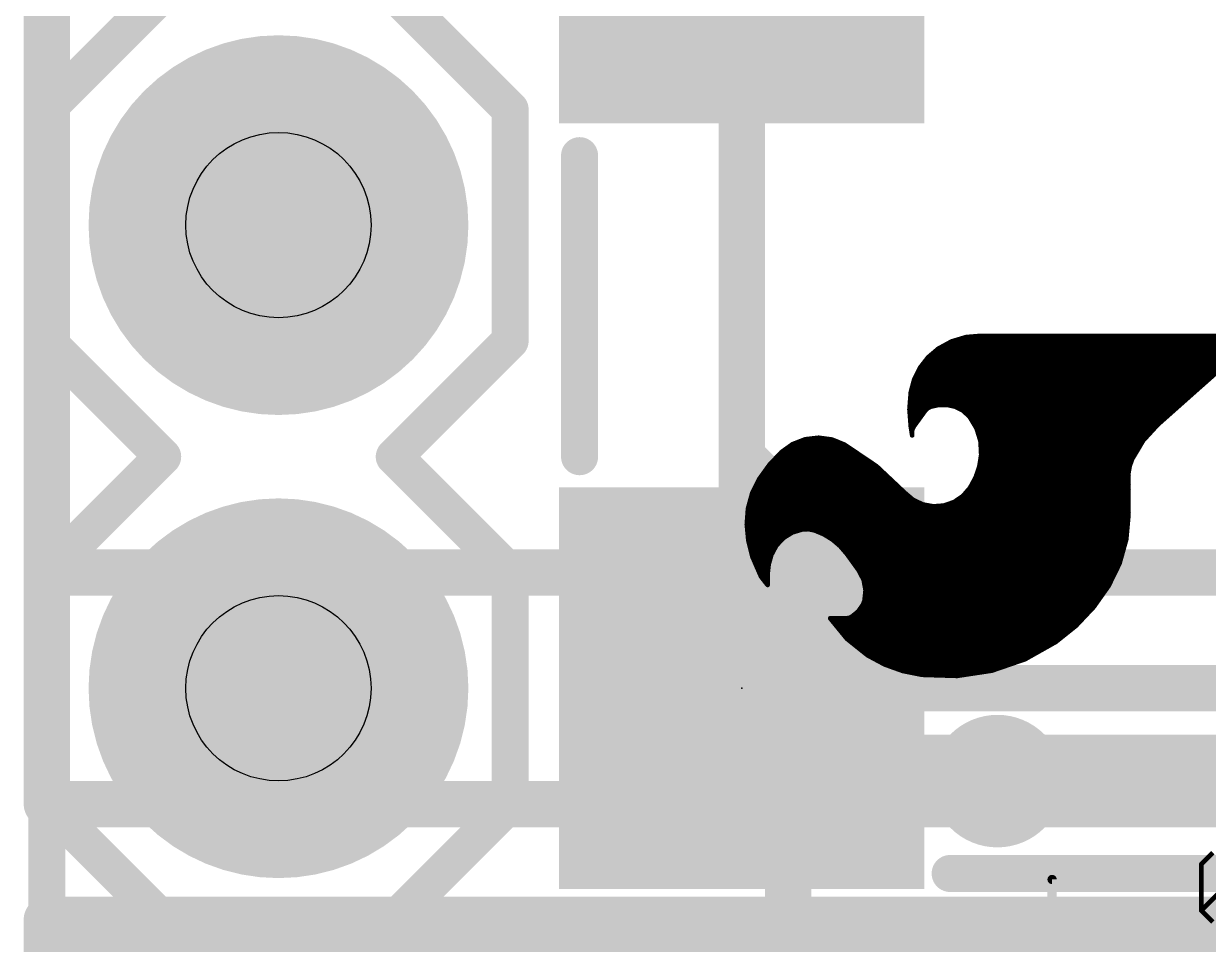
# Model space of a CAD drawing. Extents: x -26 to 81, y -15 to 33.
# Drawn here: x -0.13 to 6.37, y 16.38 to 21.42 of the extents above; entities that cross this region are included whole.
import ezdxf

# ---------------------------------------------------------------- set-up
doc = ezdxf.new("R2010")
doc.units = 0
for name, color, linetype in [('1', 12, 'CONTINUOUS'), ('16', 132, 'CONTINUOUS'), ('17', 110, 'CONTINUOUS'), ('18', 110, 'CONTINUOUS'), ('20', 53, 'CONTINUOUS'), ('21', 53, 'CONTINUOUS'), ('22', 53, 'CONTINUOUS'), ('23', 53, 'CONTINUOUS'), ('27', 253, 'CONTINUOUS'), ('29', 253, 'CONTINUOUS'), ('30', 253, 'CONTINUOUS'), ('31', 253, 'CONTINUOUS'), ('39', 12, 'CONTINUOUS'), ('44', 253, 'CONTINUOUS'), ('51', 53, 'CONTINUOUS')]:
    doc.layers.add(name, color=color, linetype=linetype)

# ---------------------------------------------------------------- blocks, each defined once
blk = doc.blocks.new('RECT')
blk.add_solid([(-0.5, -0.5), (0.5, -0.5), (-0.5, 0.5), (0.5, 0.5)])
blk = doc.blocks.new('ROUNDP')
at = {"const_width": 0.5}
blk.add_lwpolyline([(0, -0.25, 1), (0, 0.25, 1), (0, -0.25)], format="xyb", dxfattribs=at)
blk = doc.blocks.new('ROUNDV')
at = {"const_width": 0.5}
blk.add_lwpolyline([(0, -0.25, 1), (0, 0.25, 1), (0, -0.25)], format="xyb", dxfattribs=at)

msp = doc.modelspace()

# ---------------------------------------------------------------- linework, layer by layer
at = {"layer": '1', "const_width": 0.254}
for points in [[(0, 33.02), (0, 17.145)], [(3.81, 21.98), (3.81, 17.78)], [(3.81, 17.78), (6.858, 17.78)], [(0, 17.145), (9.525, 17.145)], [(0, 0), (0, 16.256)], [(0, 16.256), (11.43, 16.256)]]:
    msp.add_lwpolyline(points, dxfattribs=at)
at = {"layer": '1', "const_width": 0.127}
for points in [[(3.81, 17.8435, 1), (3.81, 17.7165)], [(3.7465, 17.78, 1), (3.8735, 17.78)], [(0, 17.2085, 1), (0, 17.0815)], [(-0.0635, 17.145, 1), (0.0635, 17.145)], [(0.0635, 16.256, 1), (-0.0635, 16.256)], [(0, 16.3195, 1), (0, 16.1925)]]:
    msp.add_lwpolyline(points, format="xyb", dxfattribs=at)
at = {"layer": '16', "const_width": 0.254}
for points in [[(0, 33.02), (0, 18.415)], [(4.064, 18.796), (3.81, 19.05)], [(4.064, 17.399), (4.064, 18.796)], [(0, 18.415), (9.525, 18.415)], [(4.064, 16.002), (4.064, 17.399)], [(9.906, 17.399), (4.064, 17.399)], [(0, 0), (0, 16.51)], [(0, 16.51), (11.43, 16.51)]]:
    msp.add_lwpolyline(points, dxfattribs=at)
at = {"layer": '16', "const_width": 0.127}
for points in [[(3.8549, 19.0949, 1), (3.7651, 19.0051)], [(4.1275, 18.796, 1), (4.0005, 18.796)], [(4.0191, 18.7511, 1), (4.1089, 18.8409)], [(0, 18.4785, 1), (0, 18.3515)], [(-0.0635, 18.415, 1), (0.0635, 18.415)], [(4.1275, 17.399, 1), (4.0005, 17.399)], [(4.064, 17.4625, 1), (4.064, 17.3355)], [(4.0005, 17.399, 1), (4.1275, 17.399)], [(0.0635, 16.51, 1), (-0.0635, 16.51)], [(0, 16.5735, 1), (0, 16.4465)]]:
    msp.add_lwpolyline(points, format="xyb", dxfattribs=at)
at = {"layer": '20', "const_width": 0.2032}
msp.add_lwpolyline([(0, 33.02), (0, 0)], dxfattribs=at)
at = {"layer": '21'}
for points, const_width in [([(0, 20.955), (0.635, 21.59)], 0.2032), ([(1.905, 21.59), (2.54, 20.955)], 0.2032), ([(0, 19.685), (0, 20.955)], 0.2032), ([(2.54, 20.955), (2.54, 19.685)], 0.2032), ([(2.921, 19.05), (2.921, 20.701)], 0.2032), ([(0, 19.685), (0.635, 19.05)], 0.2032), ([(1.905, 19.05), (2.54, 19.685)], 0.2032), ([(0, 18.415), (0.635, 19.05)], 0.2032), ([(1.905, 19.05), (2.54, 18.415)], 0.2032), ([(0, 17.145), (0, 18.415)], 0.2032), ([(2.54, 18.415), (2.54, 17.145)], 0.2032), ([(5.212, 17.3706), (5.212, 17.1706)], 0.127), ([(0, 17.145), (0.635, 16.51)], 0.2032), ([(1.905, 16.51), (2.54, 17.145)], 0.2032), ([(7.747, 16.764), (4.953, 16.764)], 0.2032), ([(0, 15.875), (0.635, 16.51)], 0.2032), ([(1.905, 16.51), (2.54, 15.875)], 0.2032)]:
    msp.add_lwpolyline(points, dxfattribs=dict(at, const_width=const_width))
for points, const_width in [([(0.0508, 20.955, 1), (-0.0508, 20.955)], 0.1016), ([(2.5908, 20.955, 1), (2.4892, 20.955)], 0.1016), ([(-0.0359, 20.9909, 1), (0.0359, 20.9191)], 0.1016), ([(2.5041, 20.9191, 1), (2.5759, 20.9909)], 0.1016), ([(2.9718, 20.701, 1), (2.8702, 20.701)], 0.1016), ([(0.0359, 19.7209, 1), (-0.0359, 19.6491)], 0.1016), ([(2.5759, 19.6491, 1), (2.5041, 19.7209)], 0.1016), ([(-0.0508, 19.685, 1), (0.0508, 19.685)], 0.1016), ([(2.4892, 19.685, 1), (2.5908, 19.685)], 0.1016), ([(0.6709, 19.0141, 1), (0.5991, 19.0859)], 0.1016), ([(0.5991, 19.0141, 1), (0.6709, 19.0859)], 0.1016), ([(1.9409, 19.0859, 1), (1.8691, 19.0141)], 0.1016), ([(1.8691, 19.0859, 1), (1.9409, 19.0141)], 0.1016), ([(2.8702, 19.05, 1), (2.9718, 19.05)], 0.1016), ([(0.0508, 18.415, 1), (-0.0508, 18.415)], 0.1016), ([(2.5908, 18.415, 1), (2.4892, 18.415)], 0.1016), ([(-0.0359, 18.4509, 1), (0.0359, 18.3791)], 0.1016), ([(2.5041, 18.3791, 1), (2.5759, 18.4509)], 0.1016), ([(5.212, 16.9706, 1), (5.212, 17.5706, 1), (5.212, 16.9706)], 0.127), ([(5.212, 17.047, 1), (5.212, 17.4942, 1), (5.212, 17.047)], 0.127), ([(5.212, 17.1706, 1), (5.212, 17.3706, 1), (5.212, 17.1706)], 0.127), ([(5.2438, 17.3706, 1), (5.1803, 17.3706)], 0.0635), ([(0.0359, 17.1809, 1), (-0.0359, 17.1091)], 0.1016), ([(2.5759, 17.1091, 1), (2.5041, 17.1809)], 0.1016), ([(-0.0508, 17.145, 1), (0.0508, 17.145)], 0.1016), ([(2.4892, 17.145, 1), (2.5908, 17.145)], 0.1016), ([(5.1803, 17.1706, 1), (5.2438, 17.1706)], 0.0635), ([(4.953, 16.8148, 1), (4.953, 16.7132)], 0.1016), ([(0.6709, 16.4741, 1), (0.5991, 16.5459)], 0.1016), ([(0.5991, 16.4741, 1), (0.6709, 16.5459)], 0.1016), ([(1.9409, 16.5459, 1), (1.8691, 16.4741)], 0.1016), ([(1.8691, 16.5459, 1), (1.9409, 16.4741)], 0.1016)]:
    msp.add_lwpolyline(points, format="xyb", dxfattribs=dict(at, const_width=const_width))
at = {"layer": '22', "const_width": 0.0254}
for points in [[(4.887, 19.6418), (4.9602, 19.6819)], [(4.9602, 19.6819), (5.0401, 19.7059)], [(4.9705, 19.685), (6.6082, 19.685)], [(5.0401, 19.7059), (5.1232, 19.7129)], [(5.0933, 19.7104), (6.6368, 19.7104)], [(5.1232, 19.7129), (6.6396, 19.7129)], [(6.6396, 19.7129), (6.0909, 19.2253)], [(4.832, 19.5948), (4.887, 19.6418)], [(4.8484, 19.6088), (6.5225, 19.6088)], [(4.8781, 19.6342), (6.551, 19.6342)], [(4.9195, 19.6596), (6.5796, 19.6596)], [(4.7876, 19.5378), (4.832, 19.5948)], [(4.8033, 19.558), (6.4653, 19.558)], [(4.8231, 19.5834), (6.4939, 19.5834)], [(4.7555, 19.473), (4.7876, 19.5378)], [(4.7599, 19.4818), (6.3795, 19.4818)], [(4.7724, 19.5072), (6.4081, 19.5072)], [(4.785, 19.5326), (6.4367, 19.5326)], [(4.7371, 19.4031), (4.7555, 19.473)], [(4.7444, 19.431), (6.3224, 19.431)], [(4.7511, 19.4564), (6.351, 19.4564)], [(4.7298, 19.3091), (4.7371, 19.4031)], [(4.7333, 19.3548), (6.2366, 19.3548)], [(4.7353, 19.3802), (6.2652, 19.3802)], [(4.7378, 19.4056), (6.2938, 19.4056)], [(4.7371, 19.2151), (4.7298, 19.3091)], [(4.7302, 19.304), (4.8182, 19.304)], [(4.7313, 19.3294), (4.8692, 19.3294)], [(4.8158, 19.3015), (4.7549, 19.2176)], [(4.8292, 19.3153), (4.8158, 19.3015)], [(4.8463, 19.3243), (4.8292, 19.3153)], [(4.8908, 19.3342), (4.8463, 19.3243)], [(4.9364, 19.3342), (4.8908, 19.3342)], [(4.9809, 19.3243), (4.9364, 19.3342)], [(4.958, 19.3294), (6.208, 19.3294)], [(5.0244, 19.3021), (4.9809, 19.3243)], [(5.0206, 19.304), (6.1795, 19.304)], [(5.0597, 19.2684), (5.0244, 19.3021)], [(4.7321, 19.2786), (4.7992, 19.2786)], [(4.7341, 19.2532), (4.7807, 19.2532)], [(4.7361, 19.2278), (4.7623, 19.2278)], [(4.7447, 19.1668), (4.7371, 19.2151)], [(4.7549, 19.2176), (4.7465, 19.2019)], [(5.049, 19.2786), (6.1509, 19.2786)], [(5.0979, 19.205), (5.0597, 19.2684)], [(5.0689, 19.2532), (6.1223, 19.2532)], [(5.0842, 19.2278), (6.0937, 19.2278)], [(6.0909, 19.2253), (6.0114, 19.1385)], [(4.158, 19.1453), (4.2317, 19.1539)], [(4.2118, 19.1516), (4.2488, 19.1516)], [(4.2317, 19.1539), (4.3052, 19.144)], [(4.7391, 19.2024), (4.7467, 19.2024)], [(4.7465, 19.2019), (4.743, 19.1845)], [(4.743, 19.1845), (4.7447, 19.1668)], [(4.7431, 19.177), (4.7437, 19.177)], [(5.1195, 19.1342), (5.0979, 19.205)], [(5.0987, 19.2024), (6.0699, 19.2024)], [(5.1065, 19.177), (6.0467, 19.177)], [(5.1142, 19.1516), (6.0234, 19.1516)], [(4.0284, 19.0754), (4.0888, 19.1185)], [(4.0639, 19.1008), (4.3964, 19.1008)], [(4.0888, 19.1185), (4.158, 19.1453)], [(4.1086, 19.1262), (4.3488, 19.1262)], [(4.3052, 19.144), (4.3739, 19.116)], [(4.3739, 19.116), (4.5497, 18.9974)], [(5.1232, 19.0602), (5.1195, 19.1342)], [(5.1199, 19.1262), (6.0041, 19.1262)], [(5.1212, 19.1008), (5.989, 19.1008)], [(6.0114, 19.1385), (5.9512, 19.0373)], [(3.9625, 19.0058), (4.0284, 19.0754)], [(3.9803, 19.0246), (4.5094, 19.0246)], [(4.0044, 19.05), (4.4717, 19.05)], [(4.0284, 19.0754), (4.4341, 19.0754)], [(5.1131, 18.9969), (5.1232, 19.0602)], [(5.1175, 19.0246), (5.9466, 19.0246)], [(5.1216, 19.05), (5.9588, 19.05)], [(5.1224, 19.0754), (5.9739, 19.0754)], [(5.9512, 19.0373), (5.9377, 19.0001)], [(3.9065, 18.9281), (3.9625, 19.0058)], [(3.9395, 18.9738), (4.5747, 18.9738)], [(3.9578, 18.9992), (4.547, 18.9992)], [(4.5497, 18.9974), (4.7041, 18.8519)], [(5.0926, 18.9362), (5.1131, 18.9969)], [(5.1053, 18.9738), (5.9331, 18.9738)], [(5.1135, 18.9992), (5.9376, 18.9992)], [(5.9377, 19.0001), (5.9309, 18.9611)], [(5.9309, 18.9611), (5.9309, 18.7325)], [(3.8677, 18.8501), (3.9065, 18.9281)], [(3.8913, 18.8976), (4.6556, 18.8976)], [(3.904, 18.923), (4.6287, 18.923)], [(3.9211, 18.9484), (4.6017, 18.9484)], [(5.0622, 18.8798), (5.0926, 18.9362)], [(5.0718, 18.8976), (5.9309, 18.8976)], [(5.0855, 18.923), (5.9309, 18.923)], [(5.0967, 18.9484), (5.9309, 18.9484)], [(3.8445, 18.7661), (3.8677, 18.8501)], [(3.8668, 18.8468), (4.7101, 18.8468)], [(3.8787, 18.8722), (4.6826, 18.8722)], [(4.7041, 18.8519), (4.749, 18.8136)], [(4.975, 18.8016), (5.0237, 18.835)], [(5.0237, 18.835), (5.0622, 18.8798)], [(5.0339, 18.8468), (5.9309, 18.8468)], [(5.0557, 18.8722), (5.9309, 18.8722)], [(3.8379, 18.6792), (3.8445, 18.7661)], [(3.8458, 18.7706), (5.9309, 18.7706)], [(3.8528, 18.796), (4.7859, 18.796)], [(3.8598, 18.8214), (4.7399, 18.8214)], [(4.749, 18.8136), (4.8024, 18.7881)], [(4.8024, 18.7881), (4.8604, 18.7774)], [(4.8604, 18.7774), (4.9193, 18.782)], [(4.9193, 18.782), (4.975, 18.8016)], [(4.9591, 18.796), (5.9309, 18.796)], [(5.0039, 18.8214), (5.9309, 18.8214)], [(3.8391, 18.6944), (5.9274, 18.6944)], [(3.841, 18.7198), (5.9297, 18.7198)], [(3.8429, 18.7452), (5.9309, 18.7452)], [(5.9309, 18.7325), (5.9185, 18.5962)], [(3.8465, 18.5892), (3.8379, 18.6792)], [(3.8389, 18.669), (5.9251, 18.669)], [(3.8413, 18.6436), (4.1175, 18.6436)], [(4.0877, 18.6346), (4.0388, 18.6043)], [(4.1427, 18.6512), (4.0877, 18.6346)], [(4.1761, 18.6526), (4.1427, 18.6512)], [(4.2088, 18.6461), (4.1761, 18.6526)], [(4.2603, 18.6246), (4.2088, 18.6461)], [(4.2148, 18.6436), (5.9228, 18.6436)], [(3.8437, 18.6182), (4.0613, 18.6182)], [(3.8461, 18.5928), (4.0281, 18.5928)], [(3.8684, 18.5014), (3.8465, 18.5892)], [(3.8519, 18.5674), (4.0044, 18.5674)], [(4.0388, 18.6043), (3.9996, 18.5623)], [(4.3078, 18.5953), (4.2603, 18.6246)], [(4.2707, 18.6182), (5.9205, 18.6182)], [(4.3502, 18.559), (4.3078, 18.5953)], [(4.3107, 18.5928), (5.9176, 18.5928)], [(4.3404, 18.5674), (5.9105, 18.5674)], [(5.9185, 18.5962), (5.8817, 18.4643)], [(3.8582, 18.542), (3.9888, 18.542)], [(3.8646, 18.5166), (3.9753, 18.5166)], [(3.8786, 18.4785), (3.8684, 18.5014)], [(3.9726, 18.5115), (3.9581, 18.4603)], [(3.9996, 18.5623), (3.9726, 18.5115)], [(4.3866, 18.5166), (4.3502, 18.559)], [(4.3648, 18.542), (5.9034, 18.542)], [(4.4526, 18.4252), (4.3866, 18.5166)], [(4.3866, 18.5166), (5.8963, 18.5166)], [(3.8729, 18.4912), (3.9669, 18.4912)], [(3.8938, 18.4429), (3.8786, 18.4785)], [(3.884, 18.4658), (3.9597, 18.4658)], [(3.9159, 18.3925), (3.8938, 18.4429)], [(3.8949, 18.4404), (3.9559, 18.4404)], [(3.9581, 18.4603), (3.9522, 18.4074)], [(4.4049, 18.4912), (5.8892, 18.4912)], [(4.4233, 18.4658), (5.8821, 18.4658)], [(4.4416, 18.4404), (5.87, 18.4404)], [(5.8817, 18.4643), (5.8217, 18.3413)], [(3.906, 18.415), (3.9531, 18.415)], [(3.9497, 18.349), (3.9159, 18.3925)], [(3.9181, 18.3896), (3.9522, 18.3896)], [(3.9522, 18.4074), (3.9522, 18.3464)], [(4.4788, 18.3739), (4.4526, 18.4252)], [(4.4578, 18.415), (5.8576, 18.415)], [(4.4708, 18.3896), (5.8453, 18.3896)], [(4.4892, 18.3173), (4.4788, 18.3739)], [(3.9379, 18.3642), (3.9522, 18.3642)], [(3.9522, 18.3465), (3.9497, 18.349)], [(3.9522, 18.3464), (3.9522, 18.3465)], [(4.4806, 18.3642), (5.8329, 18.3642)], [(4.4831, 18.2601), (4.4892, 18.3173)], [(4.4853, 18.3388), (5.8199, 18.3388)], [(4.4888, 18.3134), (5.802, 18.3134)], [(5.8217, 18.3413), (5.74, 18.2256)], [(4.4487, 18.2009), (4.4755, 18.2397)], [(4.4755, 18.2397), (4.4831, 18.2601)], [(4.4834, 18.2626), (5.7661, 18.2626)], [(4.4861, 18.288), (5.7841, 18.288)], [(4.412, 18.1712), (4.4487, 18.2009)], [(4.4308, 18.1864), (5.7031, 18.1864)], [(4.4562, 18.2118), (5.727, 18.2118)], [(4.4738, 18.2372), (5.7482, 18.2372)], [(5.74, 18.2256), (5.6428, 18.1224)], [(4.3872, 18.0509), (4.2951, 18.1635)], [(4.2951, 18.1635), (4.384, 18.1635)], [(4.2971, 18.161), (5.6791, 18.161)], [(4.3179, 18.1356), (5.6552, 18.1356)], [(4.3387, 18.1102), (5.6275, 18.1102)], [(4.384, 18.1635), (4.3985, 18.1655)], [(4.3985, 18.1655), (4.412, 18.1712)], [(5.6428, 18.1224), (5.5321, 18.034)], [(4.3595, 18.0848), (5.5957, 18.0848)], [(4.3803, 18.0594), (5.5639, 18.0594)], [(4.5009, 17.9603), (4.3872, 18.0509)], [(4.4084, 18.034), (5.5321, 18.034)], [(4.4403, 18.0086), (5.487, 18.0086)], [(4.4722, 17.9832), (5.4419, 17.9832)], [(5.5321, 18.034), (5.364, 17.9393)], [(4.5943, 17.9102), (4.5009, 17.9603)], [(4.5056, 17.9578), (5.3968, 17.9578)], [(4.5529, 17.9324), (5.3439, 17.9324)], [(5.364, 17.9393), (5.1816, 17.8765)], [(4.6941, 17.8744), (4.5943, 17.9102)], [(4.6031, 17.907), (5.2702, 17.907)], [(4.6739, 17.8816), (5.1964, 17.8816)], [(4.7981, 17.8537), (4.6941, 17.8744)], [(4.7855, 17.8562), (5.0473, 17.8562)], [(4.9909, 17.8477), (4.7981, 17.8537)], [(5.1816, 17.8765), (4.9909, 17.8477)]]:
    msp.add_lwpolyline(points, dxfattribs=at)
at = {"layer": '22', "const_width": 0.0127}
for points in [[(4.9583, 19.688, 1), (4.962, 19.6758)], [(4.9632, 19.6763, 1), (4.9571, 19.6875)], [(4.9705, 19.6914, 1), (4.9705, 19.6787)], [(5.0395, 19.7123, 1), (5.0406, 19.6996)], [(5.0419, 19.6999, 1), (5.0382, 19.712)], [(5.0933, 19.7168, 1), (5.0933, 19.704)], [(5.1232, 19.7193, 1), (5.1232, 19.7066)], [(5.1237, 19.7066, 1), (5.1227, 19.7192)], [(4.8484, 19.6152, 1), (4.8484, 19.6025)], [(4.8781, 19.6406, 1), (4.8781, 19.6278)], [(4.8839, 19.6474, 1), (4.8901, 19.6362)], [(4.8911, 19.637, 1), (4.8829, 19.6466)], [(4.9195, 19.666, 1), (4.9195, 19.6532)], [(4.8033, 19.5644, 1), (4.8033, 19.5516)], [(4.8231, 19.5898, 1), (4.8231, 19.577)], [(4.8279, 19.5997, 1), (4.8361, 19.59)], [(4.837, 19.5909, 1), (4.827, 19.5987)], [(4.7599, 19.4882, 1), (4.7599, 19.4754)], [(4.7724, 19.5136, 1), (4.7724, 19.5008)], [(4.785, 19.539, 1), (4.785, 19.5263)], [(4.7826, 19.5417, 1), (4.7926, 19.5339)], [(4.7933, 19.535, 1), (4.7819, 19.5406)], [(4.7444, 19.4374, 1), (4.7444, 19.4246)], [(4.7511, 19.4628, 1), (4.7511, 19.4501)], [(4.7498, 19.4758, 1), (4.7612, 19.4702)], [(4.7617, 19.4714, 1), (4.7494, 19.4746)], [(6.3224, 19.4246, 1), (6.3224, 19.4374)], [(6.351, 19.4501, 1), (6.351, 19.4628)], [(4.7333, 19.3612, 1), (4.7333, 19.3484)], [(4.7353, 19.3866, 1), (4.7353, 19.3739)], [(4.7434, 19.4026, 1), (4.7308, 19.4036)], [(4.731, 19.4047, 1), (4.7432, 19.4015)], [(4.7378, 19.412, 1), (4.7378, 19.3992)], [(6.2366, 19.3484, 1), (6.2366, 19.3612)], [(6.2652, 19.3739, 1), (6.2652, 19.3866)], [(6.2938, 19.3992, 1), (6.2938, 19.412)], [(4.7361, 19.3096, 1), (4.7234, 19.3086)], [(4.7234, 19.3096, 1), (4.7361, 19.3086)], [(4.7302, 19.3104, 1), (4.7302, 19.2977)], [(4.7313, 19.3358, 1), (4.7313, 19.323)], [(4.8113, 19.3059, 1), (4.8203, 19.2971)], [(4.8209, 19.2978, 1), (4.8107, 19.3052)], [(4.8182, 19.2977, 1), (4.8182, 19.3104)], [(4.8263, 19.3209, 1), (4.8322, 19.3097)], [(4.8338, 19.3109, 1), (4.8247, 19.3197)], [(4.8449, 19.3305, 1), (4.8477, 19.3181)], [(4.8493, 19.3187, 1), (4.8433, 19.3299)], [(4.8692, 19.323, 1), (4.8692, 19.3358)], [(4.8908, 19.3406, 1), (4.8908, 19.3279)], [(4.8922, 19.328, 1), (4.8894, 19.3404)], [(4.9378, 19.3404, 1), (4.935, 19.328)], [(4.9364, 19.3279, 1), (4.9364, 19.3406)], [(4.958, 19.3358, 1), (4.958, 19.323)], [(4.9838, 19.33, 1), (4.978, 19.3186)], [(4.9795, 19.3181, 1), (4.9823, 19.3305)], [(5.0206, 19.3104, 1), (5.0206, 19.2977)], [(5.0287, 19.3067, 1), (5.02, 19.2975)], [(5.0215, 19.2964, 1), (5.0272, 19.3077)], [(6.1795, 19.2977, 1), (6.1795, 19.3104)], [(6.208, 19.323, 1), (6.208, 19.3358)], [(4.7321, 19.285, 1), (4.7321, 19.2722)], [(4.7341, 19.2596, 1), (4.7341, 19.2468)], [(4.7361, 19.2342, 1), (4.7361, 19.2215)], [(4.7434, 19.2161, 1), (4.7308, 19.2141)], [(4.7498, 19.2213, 1), (4.76, 19.2139)], [(4.7605, 19.2146, 1), (4.7493, 19.2206)], [(4.7623, 19.2215, 1), (4.7623, 19.2342)], [(4.7807, 19.2468, 1), (4.7807, 19.2596)], [(4.7992, 19.2722, 1), (4.7992, 19.285)], [(5.049, 19.285, 1), (5.049, 19.2722)], [(5.0651, 19.2717, 1), (5.0543, 19.2651)], [(5.0553, 19.2638, 1), (5.0641, 19.273)], [(5.0689, 19.2596, 1), (5.0689, 19.2468)], [(5.0842, 19.2342, 1), (5.0842, 19.2215)], [(6.0867, 19.23, 1), (6.0951, 19.2206)], [(6.0956, 19.221, 1), (6.0862, 19.2296)], [(6.0937, 19.2215, 1), (6.0937, 19.2342)], [(6.1223, 19.2468, 1), (6.1223, 19.2596)], [(6.1509, 19.2722, 1), (6.1509, 19.285)], [(4.2118, 19.158, 1), (4.2118, 19.1453)], [(4.2325, 19.1602, 1), (4.2308, 19.1476)], [(4.2324, 19.1476, 1), (4.2309, 19.1602)], [(4.2488, 19.1453, 1), (4.2488, 19.158)], [(4.7308, 19.2146, 1), (4.7434, 19.2156)], [(4.7391, 19.2088, 1), (4.7391, 19.196)], [(4.7493, 19.1851, 1), (4.7367, 19.1839)], [(4.7368, 19.1858, 1), (4.7492, 19.1832)], [(4.7431, 19.1834, 1), (4.7431, 19.1706)], [(4.7384, 19.1658, 1), (4.751, 19.1678)], [(4.7384, 19.1662, 1), (4.751, 19.1674)], [(4.7409, 19.2049, 1), (4.7521, 19.1989)], [(4.7527, 19.2007, 1), (4.7403, 19.2032)], [(4.7437, 19.1706, 1), (4.7437, 19.1834)], [(4.7467, 19.196, 1), (4.7467, 19.2088)], [(5.104, 19.2068, 1), (5.0918, 19.2031)], [(5.0987, 19.2088, 1), (5.0987, 19.196)], [(5.0925, 19.2017, 1), (5.1034, 19.2083)], [(5.1065, 19.1834, 1), (5.1065, 19.1706)], [(5.1142, 19.158, 1), (5.1142, 19.1453)], [(6.0234, 19.1453, 1), (6.0234, 19.158)], [(6.0467, 19.1706, 1), (6.0467, 19.1834)], [(6.0699, 19.196, 1), (6.0699, 19.2088)], [(4.0639, 19.1072, 1), (4.0639, 19.0944)], [(4.0865, 19.1245, 1), (4.0911, 19.1126)], [(4.0925, 19.1134, 1), (4.0851, 19.1237)], [(4.1086, 19.1326, 1), (4.1086, 19.1198)], [(4.1572, 19.1516, 1), (4.1587, 19.139)], [(4.1603, 19.1393, 1), (4.1557, 19.1512)], [(4.3076, 19.1498, 1), (4.3028, 19.1381)], [(4.3043, 19.1377, 1), (4.306, 19.1503)], [(4.3488, 19.1198, 1), (4.3488, 19.1326)], [(4.3775, 19.1213, 1), (4.3703, 19.1107)], [(4.3715, 19.1101, 1), (4.3763, 19.1219)], [(4.3964, 19.0944, 1), (4.3964, 19.1072)], [(5.1259, 19.1345, 1), (5.1132, 19.1338)], [(5.1135, 19.1323, 1), (5.1256, 19.136)], [(5.1199, 19.1326, 1), (5.1199, 19.1198)], [(5.1212, 19.1072, 1), (5.1212, 19.0944)], [(5.989, 19.0944, 1), (5.989, 19.1072)], [(6.0041, 19.1198, 1), (6.0041, 19.1326)], [(6.0067, 19.1428, 1), (6.0161, 19.1342)], [(6.0168, 19.1352, 1), (6.0059, 19.1417)], [(3.9803, 19.031, 1), (3.9803, 19.0182)], [(4.0044, 19.0564, 1), (4.0044, 19.0436)], [(4.0284, 19.0818, 1), (4.0284, 19.0691)], [(4.0247, 19.0806, 1), (4.0321, 19.0702)], [(4.033, 19.071, 1), (4.0238, 19.0798)], [(4.4341, 19.0691, 1), (4.4341, 19.0818)], [(4.4717, 19.0436, 1), (4.4717, 19.0564)], [(4.5094, 19.0182, 1), (4.5094, 19.031)], [(5.1175, 19.031, 1), (5.1175, 19.0182)], [(5.1216, 19.0564, 1), (5.1216, 19.0436)], [(5.1224, 19.0818, 1), (5.1224, 19.0691)], [(5.1295, 19.0592, 1), (5.1169, 19.0612)], [(5.1169, 19.0599, 1), (5.1295, 19.0605)], [(5.9457, 19.0405, 1), (5.9567, 19.0341)], [(5.9572, 19.0351, 1), (5.9452, 19.0395)], [(5.9466, 19.0182, 1), (5.9466, 19.031)], [(5.9588, 19.0436, 1), (5.9588, 19.0564)], [(5.9739, 19.0691, 1), (5.9739, 19.0818)], [(3.9395, 18.9802, 1), (3.9395, 18.9674)], [(3.9578, 19.0056, 1), (3.9578, 18.9929)], [(3.9579, 19.0102, 1), (3.9672, 19.0014)], [(3.9677, 19.0021, 1), (3.9574, 19.0095)], [(4.5541, 19.002, 1), (4.5454, 18.9928)], [(4.5462, 18.9921, 1), (4.5533, 19.0026)], [(4.547, 18.9929, 1), (4.547, 19.0056)], [(4.5747, 18.9674, 1), (4.5747, 18.9802)], [(5.1053, 18.9802, 1), (5.1053, 18.9674)], [(5.1069, 18.9979, 1), (5.1194, 18.9959)], [(5.1191, 18.9949, 1), (5.1071, 18.9989)], [(5.1135, 19.0056, 1), (5.1135, 18.9929)], [(5.9373, 18.9611, 1), (5.9245, 18.9611)], [(5.9246, 18.9622, 1), (5.9372, 18.96)], [(5.944, 18.999, 1), (5.9315, 19.0012)], [(5.9318, 19.0022, 1), (5.9437, 18.9979)], [(5.9331, 18.9674, 1), (5.9331, 18.9802)], [(5.9376, 18.9929, 1), (5.9376, 19.0056)], [(3.8913, 18.904, 1), (3.8913, 18.8912)], [(3.904, 18.9294, 1), (3.904, 18.9167)], [(3.9013, 18.9318, 1), (3.9117, 18.9244)], [(3.9122, 18.9253, 1), (3.9008, 18.9309)], [(3.9211, 18.9548, 1), (3.9211, 18.942)], [(4.6017, 18.942, 1), (4.6017, 18.9548)], [(4.6287, 18.9167, 1), (4.6287, 18.9294)], [(4.6556, 18.8912, 1), (4.6556, 18.904)], [(5.0718, 18.904, 1), (5.0718, 18.8912)], [(5.0855, 18.9294, 1), (5.0855, 18.9167)], [(5.0866, 18.9382, 1), (5.0986, 18.9342)], [(5.0982, 18.9332, 1), (5.087, 18.9392)], [(5.0967, 18.9548, 1), (5.0967, 18.942)], [(5.9309, 18.942, 1), (5.9309, 18.9548)], [(5.9309, 18.9167, 1), (5.9309, 18.9294)], [(5.9309, 18.8912, 1), (5.9309, 18.904)], [(3.8668, 18.8532, 1), (3.8668, 18.8405)], [(3.862, 18.8529, 1), (3.8734, 18.8473)], [(3.8738, 18.8484, 1), (3.8616, 18.8518)], [(3.8787, 18.8786, 1), (3.8787, 18.8658)], [(4.6826, 18.8658, 1), (4.6826, 18.8786)], [(4.7082, 18.8567, 1), (4.7, 18.8471)], [(4.6997, 18.8473, 1), (4.7085, 18.8565)], [(4.7101, 18.8405, 1), (4.7101, 18.8532)], [(5.0189, 18.8391, 1), (5.0286, 18.8308)], [(5.0273, 18.8297, 1), (5.0202, 18.8402)], [(5.0339, 18.8532, 1), (5.0339, 18.8405)], [(5.0557, 18.8786, 1), (5.0557, 18.8658)], [(5.0566, 18.8828, 1), (5.0678, 18.8768)], [(5.067, 18.8757, 1), (5.0574, 18.8839)], [(5.9309, 18.8658, 1), (5.9309, 18.8786)], [(5.9309, 18.8405, 1), (5.9309, 18.8532)], [(3.8509, 18.7656, 1), (3.8382, 18.7666)], [(3.8384, 18.7678, 1), (3.8506, 18.7644)], [(3.8458, 18.777, 1), (3.8458, 18.7643)], [(3.8528, 18.8024, 1), (3.8528, 18.7896)], [(3.8598, 18.8278, 1), (3.8598, 18.815)], [(4.7399, 18.815, 1), (4.7399, 18.8278)], [(4.7518, 18.8193, 1), (4.7463, 18.8078)], [(4.7449, 18.8087, 1), (4.7532, 18.8184)], [(4.7859, 18.7896, 1), (4.7859, 18.8024)], [(4.8035, 18.7944, 1), (4.8012, 18.7819)], [(4.7996, 18.7824, 1), (4.8051, 18.7939)], [(4.8599, 18.7837, 1), (4.8609, 18.771)], [(4.8593, 18.7711, 1), (4.8616, 18.7836)], [(4.9172, 18.7879, 1), (4.9214, 18.776)], [(4.9198, 18.7756, 1), (4.9188, 18.7883)], [(4.9591, 18.8024, 1), (4.9591, 18.7896)], [(4.9714, 18.8068, 1), (4.9786, 18.7964)], [(4.9771, 18.7956, 1), (4.9729, 18.8076)], [(5.0039, 18.8278, 1), (5.0039, 18.815)], [(5.9309, 18.815, 1), (5.9309, 18.8278)], [(5.9309, 18.7896, 1), (5.9309, 18.8024)], [(5.9309, 18.7643, 1), (5.9309, 18.777)], [(3.8391, 18.7008, 1), (3.8391, 18.6881)], [(3.841, 18.7262, 1), (3.841, 18.7134)], [(3.8429, 18.7516, 1), (3.8429, 18.7388)], [(5.9245, 18.7325, 1), (5.9373, 18.7325)], [(5.9372, 18.7319, 1), (5.9246, 18.7331)], [(5.9274, 18.6881, 1), (5.9274, 18.7008)], [(5.9297, 18.7134, 1), (5.9297, 18.7262)], [(5.9309, 18.7388, 1), (5.9309, 18.7516)], [(3.8442, 18.6798, 1), (3.8316, 18.6786)], [(3.8316, 18.6797, 1), (3.8442, 18.6787)], [(3.8389, 18.6754, 1), (3.8389, 18.6626)], [(3.8413, 18.65, 1), (3.8413, 18.6372)], [(4.0858, 18.6407, 1), (4.0895, 18.6285)], [(4.091, 18.6292, 1), (4.0843, 18.64)], [(4.1175, 18.6372, 1), (4.1175, 18.65)], [(4.1424, 18.6575, 1), (4.143, 18.6449)], [(4.1445, 18.6451, 1), (4.1409, 18.6573)], [(4.1773, 18.6588, 1), (4.1748, 18.6464)], [(4.1763, 18.6463, 1), (4.1758, 18.659)], [(4.2112, 18.652, 1), (4.2064, 18.6402)], [(4.2076, 18.6399, 1), (4.21, 18.6523)], [(4.2148, 18.65, 1), (4.2148, 18.6372)], [(5.9228, 18.6372, 1), (5.9228, 18.65)], [(5.9251, 18.6626, 1), (5.9251, 18.6754)], [(3.8437, 18.6246, 1), (3.8437, 18.6119)], [(3.8461, 18.5992, 1), (3.8461, 18.5864)], [(3.8526, 18.5907, 1), (3.8403, 18.5876)], [(3.8401, 18.5885, 1), (3.8528, 18.5898)], [(3.8519, 18.5738, 1), (3.8519, 18.561)], [(4.0044, 18.561, 1), (4.0044, 18.5738)], [(4.0281, 18.5864, 1), (4.0281, 18.5992)], [(4.0355, 18.6096, 1), (4.0422, 18.5989)], [(4.0435, 18.5999, 1), (4.0342, 18.6086)], [(4.0613, 18.6119, 1), (4.0613, 18.6246)], [(4.2636, 18.63, 1), (4.257, 18.6192)], [(4.2579, 18.6188, 1), (4.2628, 18.6305)], [(4.2707, 18.6246, 1), (4.2707, 18.6119)], [(4.3119, 18.6001, 1), (4.3037, 18.5905)], [(4.3107, 18.5992, 1), (4.3107, 18.5864)], [(4.3045, 18.5899, 1), (4.3111, 18.6007)], [(4.3404, 18.5738, 1), (4.3404, 18.561)], [(5.9105, 18.561, 1), (5.9105, 18.5738)], [(5.9122, 18.5968, 1), (5.9248, 18.5956)], [(5.9246, 18.5945, 1), (5.9124, 18.5979)], [(5.9176, 18.5864, 1), (5.9176, 18.5992)], [(5.9205, 18.6119, 1), (5.9205, 18.6246)], [(3.8582, 18.5484, 1), (3.8582, 18.5357)], [(3.8646, 18.523, 1), (3.8646, 18.5102)], [(3.8742, 18.504, 1), (3.8626, 18.4988)], [(3.967, 18.5145, 1), (3.9782, 18.5085)], [(3.9787, 18.5098, 1), (3.9665, 18.5132)], [(3.9753, 18.5102, 1), (3.9753, 18.523)], [(3.9888, 18.5357, 1), (3.9888, 18.5484)], [(3.9949, 18.5666, 1), (4.0042, 18.5579)], [(4.0052, 18.5593, 1), (3.994, 18.5652)], [(4.355, 18.5631, 1), (4.3454, 18.5548)], [(4.3461, 18.5541, 1), (4.3543, 18.5638)], [(4.3648, 18.5484, 1), (4.3648, 18.5357)], [(4.3866, 18.523, 1), (4.3866, 18.5102)], [(4.3917, 18.5203, 1), (4.3815, 18.5129)], [(4.3818, 18.5125, 1), (4.3914, 18.5207)], [(5.8963, 18.5102, 1), (5.8963, 18.523)], [(5.9034, 18.5357, 1), (5.9034, 18.5484)], [(3.8622, 18.4999, 1), (3.8746, 18.5029)], [(3.8729, 18.4976, 1), (3.8729, 18.4848)], [(3.8844, 18.481, 1), (3.8728, 18.476)], [(3.8728, 18.4759, 1), (3.8844, 18.4811)], [(3.884, 18.4722, 1), (3.884, 18.4595)], [(3.8996, 18.4454, 1), (3.888, 18.4404)], [(3.888, 18.4404, 1), (3.8996, 18.4454)], [(3.8949, 18.4468, 1), (3.8949, 18.434)], [(3.952, 18.462, 1), (3.9642, 18.4586)], [(3.9644, 18.4596, 1), (3.9518, 18.461)], [(3.9559, 18.434, 1), (3.9559, 18.4468)], [(3.9597, 18.4595, 1), (3.9597, 18.4722)], [(3.9669, 18.4848, 1), (3.9669, 18.4976)], [(4.4049, 18.4976, 1), (4.4049, 18.4848)], [(4.4233, 18.4722, 1), (4.4233, 18.4595)], [(4.4416, 18.4468, 1), (4.4416, 18.434)], [(5.87, 18.434, 1), (5.87, 18.4468)], [(5.8756, 18.466, 1), (5.8878, 18.4626)], [(5.8874, 18.4616, 1), (5.876, 18.4671)], [(5.8821, 18.4595, 1), (5.8821, 18.4722)], [(5.8892, 18.4848, 1), (5.8892, 18.4976)], [(3.906, 18.4214, 1), (3.906, 18.4086)], [(3.9209, 18.3964, 1), (3.9109, 18.3886)], [(3.9101, 18.3899, 1), (3.9217, 18.395)], [(3.9181, 18.396, 1), (3.9181, 18.3833)], [(3.9459, 18.4081, 1), (3.9585, 18.4067)], [(3.9586, 18.4074, 1), (3.9459, 18.4074)], [(3.9522, 18.3833, 1), (3.9522, 18.396)], [(3.9531, 18.4086, 1), (3.9531, 18.4214)], [(4.4583, 18.4281, 1), (4.4469, 18.4223)], [(4.4475, 18.4215, 1), (4.4577, 18.4289)], [(4.4578, 18.4214, 1), (4.4578, 18.4086)], [(4.4708, 18.396, 1), (4.4708, 18.3833)], [(4.485, 18.3751, 1), (4.4725, 18.3728)], [(4.4731, 18.371, 1), (4.4844, 18.3768)], [(5.8453, 18.3833, 1), (5.8453, 18.396)], [(5.8576, 18.4086, 1), (5.8576, 18.4214)], [(3.9379, 18.3706, 1), (3.9379, 18.3578)], [(3.9542, 18.3535, 1), (3.9452, 18.3445)], [(3.9447, 18.3451, 1), (3.9547, 18.3529)], [(3.9586, 18.3465, 1), (3.9459, 18.3465)], [(3.9459, 18.3464, 1), (3.9586, 18.3464)], [(3.9459, 18.3464, 1), (3.9586, 18.3464)], [(3.9477, 18.342, 1), (3.9567, 18.351)], [(3.9522, 18.3578, 1), (3.9522, 18.3706)], [(4.4806, 18.3706, 1), (4.4806, 18.3578)], [(4.4853, 18.3452, 1), (4.4853, 18.3325)], [(4.4888, 18.3198, 1), (4.4888, 18.3071)], [(4.4956, 18.3167, 1), (4.4829, 18.318)], [(4.483, 18.3162, 1), (4.4955, 18.3185)], [(5.802, 18.3071, 1), (5.802, 18.3198)], [(5.816, 18.3441, 1), (5.8274, 18.3385)], [(5.8269, 18.3376, 1), (5.8165, 18.345)], [(5.8199, 18.3325, 1), (5.8199, 18.3452)], [(5.8329, 18.3578, 1), (5.8329, 18.3706)], [(4.4807, 18.2361, 1), (4.4703, 18.2433)], [(4.4768, 18.2608, 1), (4.4894, 18.2594)], [(4.4834, 18.269, 1), (4.4834, 18.2563)], [(4.4891, 18.2579, 1), (4.4771, 18.2623)], [(4.4861, 18.2944, 1), (4.4861, 18.2816)], [(5.7661, 18.2563, 1), (5.7661, 18.269)], [(5.7841, 18.2816, 1), (5.7841, 18.2944)], [(4.4308, 18.1928, 1), (4.4308, 18.1801)], [(4.4435, 18.2045, 1), (4.4539, 18.1973)], [(4.4527, 18.1959, 1), (4.4447, 18.2058)], [(4.4562, 18.2182, 1), (4.4562, 18.2054)], [(4.4738, 18.2436, 1), (4.4738, 18.2309)], [(4.4695, 18.2419, 1), (4.4815, 18.2375)], [(5.7031, 18.1801, 1), (5.7031, 18.1928)], [(5.727, 18.2054, 1), (5.727, 18.2182)], [(5.7348, 18.2292, 1), (5.7452, 18.2219)], [(5.7446, 18.2212, 1), (5.7353, 18.2299)], [(5.7482, 18.2309, 1), (5.7482, 18.2436)], [(4.3, 18.1675, 1), (4.2902, 18.1595)], [(4.2951, 18.1699, 1), (4.2951, 18.1572)], [(4.2971, 18.1674, 1), (4.2971, 18.1547)], [(4.3179, 18.142, 1), (4.3179, 18.1292)], [(4.3387, 18.1166, 1), (4.3387, 18.1039)], [(4.3831, 18.1698, 1), (4.3849, 18.1572)], [(4.384, 18.1572, 1), (4.384, 18.1699)], [(4.396, 18.1713, 1), (4.401, 18.1596)], [(4.3994, 18.1592, 1), (4.3977, 18.1718)], [(4.408, 18.1761, 1), (4.416, 18.1663)], [(4.4145, 18.1654, 1), (4.4095, 18.177)], [(5.6275, 18.1039, 1), (5.6275, 18.1166)], [(5.6382, 18.1268, 1), (5.6474, 18.1181)], [(5.6468, 18.1175, 1), (5.6388, 18.1274)], [(5.6552, 18.1292, 1), (5.6552, 18.142)], [(5.6791, 18.1547, 1), (5.6791, 18.1674)], [(4.3595, 18.0912, 1), (4.3595, 18.0785)], [(4.3803, 18.0658, 1), (4.3803, 18.053)], [(4.3911, 18.0559, 1), (4.3832, 18.046)], [(4.3823, 18.0469, 1), (4.3921, 18.055)], [(5.5639, 18.053, 1), (5.5639, 18.0658)], [(5.5957, 18.0785, 1), (5.5957, 18.0912)], [(4.4084, 18.0404, 1), (4.4084, 18.0277)], [(4.4403, 18.015, 1), (4.4403, 18.0023)], [(4.4722, 17.9896, 1), (4.4722, 17.9768)], [(5.4419, 17.9768, 1), (5.4419, 17.9896)], [(5.487, 18.0023, 1), (5.487, 18.015)], [(5.5281, 18.039, 1), (5.5361, 18.029)], [(5.5352, 18.0285, 1), (5.529, 18.0395)], [(5.5321, 18.0277, 1), (5.5321, 18.0404)], [(4.5039, 17.9659, 1), (4.4979, 17.9547)], [(4.4969, 17.9553, 1), (4.5049, 17.9653)], [(4.5056, 17.9642, 1), (4.5056, 17.9515)], [(4.5529, 17.9388, 1), (4.5529, 17.9261)], [(5.3439, 17.9261, 1), (5.3439, 17.9388)], [(5.3609, 17.9449, 1), (5.3671, 17.9338)], [(5.3661, 17.9333, 1), (5.362, 17.9453)], [(5.3968, 17.9515, 1), (5.3968, 17.9642)], [(4.5965, 17.9161, 1), (4.5922, 17.9042)], [(4.5913, 17.9046, 1), (4.5973, 17.9158)], [(4.6031, 17.9134, 1), (4.6031, 17.9006)], [(4.6739, 17.888, 1), (4.6739, 17.8753)], [(4.6954, 17.8806, 1), (4.6929, 17.8681)], [(4.692, 17.8684, 1), (4.6963, 17.8803)], [(4.7855, 17.8626, 1), (4.7855, 17.8498)], [(4.7983, 17.86, 1), (4.7979, 17.8474)], [(4.7969, 17.8475, 1), (4.7993, 17.8599)], [(5.0473, 17.8498, 1), (5.0473, 17.8626)], [(5.1796, 17.8825, 1), (5.1837, 17.8705)], [(5.1826, 17.8702, 1), (5.1807, 17.8828)], [(5.1964, 17.8753, 1), (5.1964, 17.888)], [(5.2702, 17.9006, 1), (5.2702, 17.9134)], [(4.99, 17.8539, 1), (4.9919, 17.8414)], [(4.9907, 17.8413, 1), (4.9911, 17.854)]]:
    msp.add_lwpolyline(points, format="xyb", dxfattribs=at)
at = {"layer": '23'}
msp.add_point((3.81, 17.78), dxfattribs=at)
at = {"layer": '27', "const_width": 0.0254}
for points in [[(6.3298, 16.8151), (6.3933, 16.8786)], [(6.3298, 16.5609), (6.3298, 16.8151)], [(6.3298, 16.5609), (6.584, 16.8151)], [(6.3933, 16.4973), (6.3298, 16.5609)]]:
    msp.add_lwpolyline(points, dxfattribs=at)
at = {"layer": '27', "const_width": 0.0127}
for points in [[(6.3361, 16.8151, 1), (6.3234, 16.8151)], [(6.3253, 16.8196, 1), (6.3343, 16.8106)], [(6.3343, 16.5653, 1), (6.3253, 16.5564)], [(6.3253, 16.5653, 1), (6.3343, 16.5564)], [(6.3234, 16.5609, 1), (6.3361, 16.5609)]]:
    msp.add_lwpolyline(points, format="xyb", dxfattribs=at)
at = {"layer": '39', "const_width": 0.0508}
for points in [[(5.512, 14.765), (5.512, 16.731)], [(5.512, 16.731), (8.458, 16.731)]]:
    msp.add_lwpolyline(points, dxfattribs=at)
at = {"layer": '39', "const_width": 0.0254}
for points in [[(5.5247, 16.731, 1), (5.4993, 16.731)], [(5.512, 16.7437, 1), (5.512, 16.7183)]]:
    msp.add_lwpolyline(points, format="xyb", dxfattribs=at)
at = {"layer": '44'}
for centre in [(1.27, 20.32), (1.27, 17.78)]:
    msp.add_circle(centre, 0.508, dxfattribs=at)

# ---------------------------------------------------------------- block references
at = {"layer": '1', "xscale": 2, "yscale": 1.8, "rotation": 90}
for p in [(3.81, 21.98), (3.81, 17.78)]:
    msp.add_blockref('RECT', p, dxfattribs=at)
at = {"layer": '17', "rotation": 180}
for p, xscale, yscale in [((1.27, 20.32), 1.8796, 1.8796), ((1.27, 20.32), 1.8796, 1.8796), ((1.27, 20.32), 1.524, 1.524), ((1.27, 20.32), 1.524, 1.524), ((1.27, 17.78), 1.8796, 1.8796), ((1.27, 17.78), 1.8796, 1.8796), ((1.27, 17.78), 1.524, 1.524), ((1.27, 17.78), 1.524, 1.524)]:
    msp.add_blockref('ROUNDP', p, dxfattribs=dict(at, xscale=xscale, yscale=yscale))
at = {"layer": '18', "xscale": 0.889, "yscale": 0.889}
msp.add_blockref('ROUNDV', (4.064, 16.002), dxfattribs=at)
msp.add_blockref('ROUNDV', (4.064, 16.002), dxfattribs=at)
at = {"layer": '29'}
for name, p, xscale, yscale, rotation in [('RECT', (3.81, 21.98), 2.2032, 2.0032, 90), ('ROUNDP', (1.27, 20.32), 2.0828, 2.0828, 180), ('RECT', (3.81, 17.78), 2.2032, 2.0032, 90), ('ROUNDP', (1.27, 17.78), 2.0828, 2.0828, 180)]:
    msp.add_blockref(name, p, dxfattribs=dict(at, xscale=xscale, yscale=yscale, rotation=rotation))
at = {"layer": '30', "xscale": 2.0828, "yscale": 2.0828, "rotation": 180}
for p in [(1.27, 20.32), (1.27, 17.78)]:
    msp.add_blockref('ROUNDP', p, dxfattribs=at)
at = {"layer": '31', "xscale": 2, "yscale": 1.8, "rotation": 90}
for p in [(3.81, 21.98), (3.81, 17.78)]:
    msp.add_blockref('RECT', p, dxfattribs=at)
at = {"layer": '51', "xscale": 0.508, "yscale": 0.508, "rotation": 90}
for p in [(1.27, 20.32), (1.27, 17.78)]:
    msp.add_blockref('RECT', p, dxfattribs=at)

doc.saveas('drawing.dxf')
